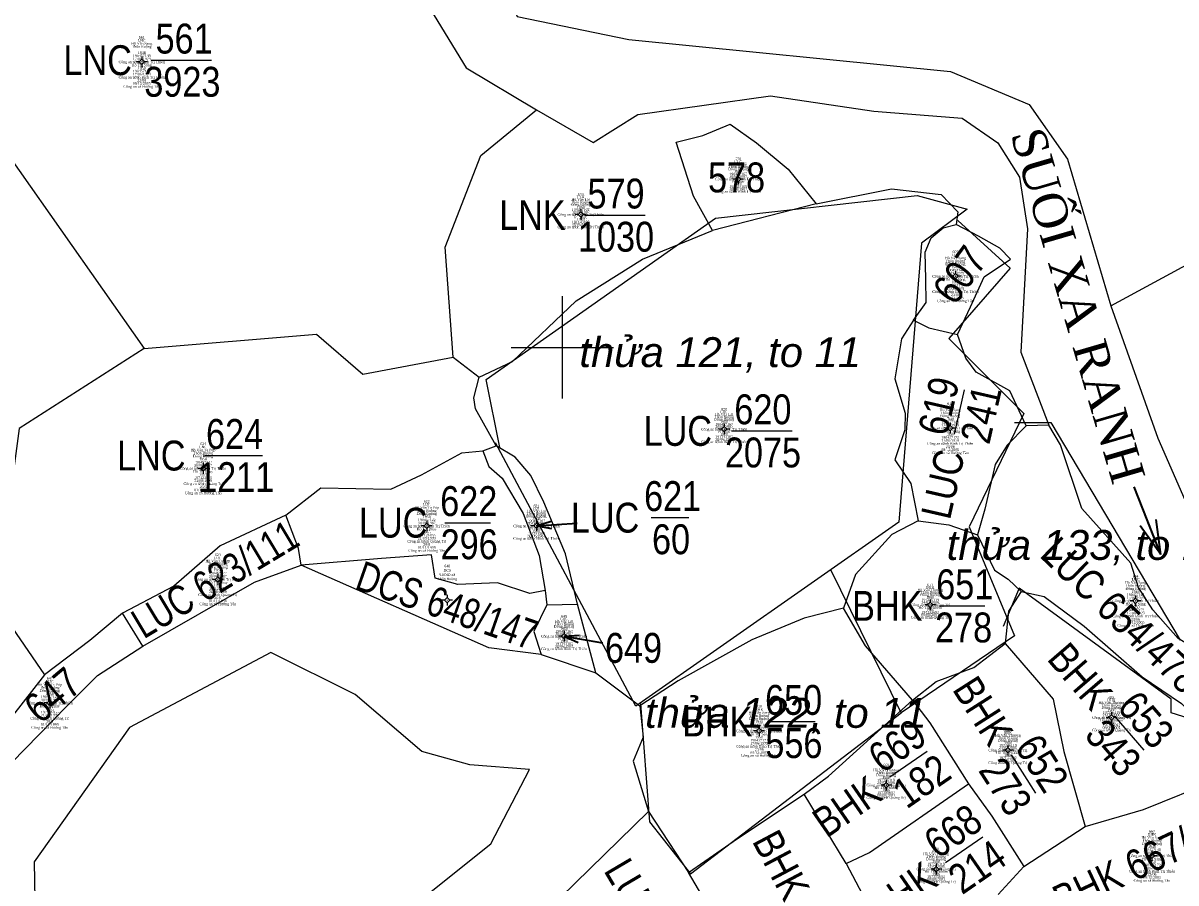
# Model space of a CAD drawing. Header units: metres. Extents: x 545779 to 547235, y 1841259 to 1843294.
# Drawn here: x 546536.8 to 546671.9, y 1842337.2 to 1842438 of the extents above; entities that cross this region are included whole.
import ezdxf
from ezdxf.enums import TextEntityAlignment as Align

# ---------------------------------------------------------------- set-up
doc = ezdxf.new("R2010")
doc.units = ezdxf.units.M
doc.header["$MEASUREMENT"] = 0
for name, color, linetype, lineweight in [('Level 1', 7, 'Continuous', 0), ('Level 10', 7, 'Continuous', 0), ('Level 11', 7, 'Continuous', 0), ('Level 13', 7, 'Continuous', 0), ('Level 15', 7, 'Continuous', 0), ('Level 31', 7, 'Continuous', 0), ('Level 35', 7, 'Continuous', 0), ('Level 39', 7, 'Continuous', 0), ('Level 60', 7, 'Continuous', 0)]:
    doc.layers.add(name, color=color, linetype=linetype, lineweight=lineweight)
doc.styles.add('Style-VHtimei', font='VHtimei.shx')
doc.styles.add('Style-Vnariali', font='Vnariali.shx')
doc.styles.add('Style-vnarialNarrowI', font='vnarialNarrowI.shx')
doc.styles.add('Style-Vntimei', font='Vntimei.shx')
doc.dimstyles.get("Standard").update_dxf_attribs({"dimtxt": 0.18, "dimasz": 0.18, "dimexe": 0.18, "dimexo": 0.0625, "dimgap": 0.09, "dimtad": 0, "dimtih": 1, "dimtoh": 1, "dimdec": 4, "dimzin": 0, "dimdsep": 46, "dimtxsty": 'Standard', "dimcen": 0.09, "dimadec": 0, "dimazin": 0, "dimtfac": 1, "dimtdec": 4, "dimtofl": 0, "dimtmove": 0, "dimatfit": 3, "dimfxl": 1, "dimtolj": 1, "dimtzin": 0, "dimarcsym": 0})

# ---------------------------------------------------------------- blocks, each defined once
blk = doc.blocks.new('TerminatorOpen_0.5')
at = {"color": 0, "linetype": 'ByBlock', "lineweight": -2}
for q in [(-1, 0.25), (-1, 0), (-1, -0.25)]:
    blk.add_line((0, 0), q, dxfattribs=at)
blk = doc.blocks.new('N_THUA_779')
at = {"layer": 'Level 13', "color": 230, "linetype": 'Continuous', "lineweight": 13, "flags": 128}
blk.add_lwpolyline([(-2.62, 0), (4.46, 0)], dxfattribs=at)
at = {"layer": 'Level 13', "color": 230, "linetype": 'Continuous', "lineweight": 0, "style": 'Style-vnarialNarrowI'}
blk.add_text('561', height=3.49998, dxfattribs=at).set_placement((1.234692, 0.78), align=Align.CENTER)
blk.add_text('LNC ', height=3.49998, dxfattribs=at).set_placement((-3.771418, -0.00001), align=Align.MIDDLE_RIGHT)
blk.add_text('3923', height=3.49998, dxfattribs=at).set_placement((1.034337, -0.78002), align=Align.TOP_CENTER)
blk = doc.blocks.new('N_THUA_799')
at = {"layer": 'Level 13', "color": 230, "linetype": 'Continuous', "lineweight": 0, "style": 'Style-vnarialNarrowI'}
blk.add_text('578', height=3.49998, dxfattribs=at).set_placement((0.168231, -0.00001), align=Align.MIDDLE_CENTER)
blk = doc.blocks.new('N_THUA_800')
at = {"layer": 'Level 13', "color": 230, "linetype": 'Continuous', "lineweight": 13, "flags": 128}
blk.add_lwpolyline([(-2.62, 0), (4.46, 0)], dxfattribs=at)
at = {"layer": 'Level 13', "color": 230, "linetype": 'Continuous', "lineweight": 0, "style": 'Style-vnarialNarrowI'}
blk.add_text('579', height=3.49998, dxfattribs=at).set_placement((1.06329, 0.78), align=Align.CENTER)
blk.add_text('LNK ', height=3.49998, dxfattribs=at).set_placement((-3.719752, -0.00001), align=Align.MIDDLE_RIGHT)
blk.add_text('1030', height=3.49998, dxfattribs=at).set_placement((1.059544, -0.78002), align=Align.TOP_CENTER)
blk = doc.blocks.new('N_THUA_841')
at = {"layer": 'Level 13', "color": 230, "linetype": 'Continuous', "lineweight": 0, "style": 'Style-vnarialNarrowI'}
blk.add_text('607', height=3.49998, rotation=53.683528, dxfattribs=at).set_placement((0.14566, 0.188509), align=Align.MIDDLE_CENTER)
blk = doc.blocks.new('N_THUA_855')
at = {"layer": 'Level 13', "color": 230, "linetype": 'Continuous', "lineweight": 13, "flags": 128}
blk.add_lwpolyline([(-2.872211, 0.000003), (2.440488, 0.003897)], dxfattribs=at)
at = {"layer": 'Level 13', "color": 230, "linetype": 'Continuous', "lineweight": 0, "style": 'Style-vnarialNarrowI'}
blk.add_text('619', height=3.499979, rotation=359.999947, dxfattribs=at).set_placement((-0.068653, 0.781558), align=Align.CENTER)
blk.add_text('LUC ', height=3.499979, rotation=359.999947, dxfattribs=at).set_placement((-3.768235, 0.002768), align=Align.MIDDLE_RIGHT)
blk.add_text('241', height=3.499979, rotation=359.999947, dxfattribs=at).set_placement((0.083352, -0.778813), align=Align.TOP_CENTER)
blk = doc.blocks.new('N_THUA_856')
at = {"layer": 'Level 13', "color": 230, "linetype": 'Continuous', "lineweight": 13, "flags": 128}
blk.add_lwpolyline([(-2.61, 0), (4.49, 0)], dxfattribs=at)
at = {"layer": 'Level 13', "color": 230, "linetype": 'Continuous', "lineweight": 0, "style": 'Style-vnarialNarrowI'}
blk.add_text('620', height=3.49998, dxfattribs=at).set_placement((1.074692, 0.78), align=Align.CENTER)
blk.add_text('LUC ', height=3.49998, dxfattribs=at).set_placement((-3.771418, -0.00001), align=Align.MIDDLE_RIGHT)
blk.add_text('2075', height=3.49998, dxfattribs=at).set_placement((1.083684, -0.78002), align=Align.TOP_CENTER)
blk = doc.blocks.new('N_THUA_857')
at = {"layer": 'Level 13', "color": 230, "linetype": 'Continuous', "lineweight": 13, "flags": 128}
blk.add_lwpolyline([(0, 0), (4.43, 0)], dxfattribs=at)
at = {"layer": 'Level 13', "color": 230, "linetype": 'Continuous', "lineweight": 0, "style": 'Style-vnarialNarrowI'}
blk.add_text('621', height=3.49998, dxfattribs=at).set_placement((2.524692, 0.78), align=Align.CENTER)
blk.add_text('621', height=3.49998, dxfattribs=at).set_placement((2.524692, 0.78), align=Align.CENTER)
blk.add_text('LUC ', height=3.49998, dxfattribs=at).set_placement((-0.271418, -0.00001), align=Align.MIDDLE_RIGHT)
blk.add_text('60', height=3.49998, dxfattribs=at).set_placement((2.33984, -0.78002), align=Align.TOP_CENTER)
blk = doc.blocks.new('N_THUA_858')
at = {"layer": 'Level 13', "color": 230, "linetype": 'Continuous', "lineweight": 13, "flags": 128}
blk.add_lwpolyline([(-2.83, 0), (2.53, 0)], dxfattribs=at)
at = {"layer": 'Level 13', "color": 230, "linetype": 'Continuous', "lineweight": 0, "style": 'Style-vnarialNarrowI'}
blk.add_text('622', height=3.49998, dxfattribs=at).set_placement((-0.032184, 0.78), align=Align.CENTER)
blk.add_text('LUC ', height=3.49998, dxfattribs=at).set_placement((-3.771418, -0.00001), align=Align.MIDDLE_RIGHT)
blk.add_text('296', height=3.49998, dxfattribs=at).set_placement((0.018779, -0.78002), align=Align.TOP_CENTER)
blk = doc.blocks.new('N_THUA_859')
at = {"layer": 'Level 13', "color": 230, "linetype": 'Continuous', "lineweight": 0, "style": 'Style-vnarialNarrowI', "width": 0.914285}
blk.add_text('LUC 623/111', height=3.499975, rotation=0.000085, dxfattribs=at).set_placement((0.274885, 0.014477), align=Align.MIDDLE_CENTER)
blk = doc.blocks.new('N_THUA_860')
at = {"layer": 'Level 13', "color": 230, "linetype": 'Continuous', "lineweight": 13, "flags": 128}
blk.add_lwpolyline([(-2.65, 0), (4.16, 0)], dxfattribs=at)
at = {"layer": 'Level 13', "color": 230, "linetype": 'Continuous', "lineweight": 0, "style": 'Style-vnarialNarrowI'}
blk.add_text('624', height=3.49998, dxfattribs=at).set_placement((0.867401, 0.78), align=Align.CENTER)
blk.add_text('LNC ', height=3.49998, dxfattribs=at).set_placement((-3.771418, -0.00001), align=Align.MIDDLE_RIGHT)
blk.add_text('1211', height=3.49998, dxfattribs=at).set_placement((1.059544, -0.78002), align=Align.TOP_CENTER)
blk = doc.blocks.new('N_THUA_886')
at = {"layer": 'Level 13', "color": 230, "linetype": 'Continuous', "lineweight": 0, "style": 'Style-vnarialNarrowI'}
blk.add_text('647', height=3.49998, rotation=40.030258, dxfattribs=at).set_placement((0.182745, 0.158568), align=Align.MIDDLE_CENTER)
blk = doc.blocks.new('N_THUA_887')
at = {"layer": 'Level 13', "color": 230, "linetype": 'Continuous', "lineweight": 0, "style": 'Style-vnarialNarrowI', "width": 0.914285}
blk.add_text('DCS 648/147', height=3.499974, rotation=359.999969, dxfattribs=at).set_placement((0.218769, -0.021692), align=Align.MIDDLE_CENTER)
blk = doc.blocks.new('N_THUA_889')
at = {"layer": 'Level 13', "color": 230, "linetype": 'Continuous', "lineweight": 0, "style": 'Style-vnarialNarrowI'}
blk.add_text('649', height=3.49998, dxfattribs=at).set_placement((0.14329, -0.00001), align=Align.MIDDLE_CENTER)
blk = doc.blocks.new('N_THUA_890')
at = {"layer": 'Level 13', "color": 230, "linetype": 'Continuous', "lineweight": 13, "flags": 128}
blk.add_lwpolyline([(-2.83, 0), (2.53, 0)], dxfattribs=at)
at = {"layer": 'Level 13', "color": 230, "linetype": 'Continuous', "lineweight": 0, "style": 'Style-vnarialNarrowI'}
blk.add_text('650', height=3.49998, dxfattribs=at).set_placement((-0.015308, 0.78), align=Align.CENTER)
blk.add_text('BHK ', height=3.49998, dxfattribs=at).set_placement((-3.719263, -0.00001), align=Align.MIDDLE_RIGHT)
blk.add_text('556', height=3.49998, dxfattribs=at).set_placement((0.018779, -0.78002), align=Align.TOP_CENTER)
blk = doc.blocks.new('N_THUA_891')
at = {"layer": 'Level 13', "color": 230, "linetype": 'Continuous', "lineweight": 13, "flags": 128}
blk.add_lwpolyline([(-2.84, 0), (2.48, 0)], dxfattribs=at)
at = {"layer": 'Level 13', "color": 230, "linetype": 'Continuous', "lineweight": 0, "style": 'Style-vnarialNarrowI'}
blk.add_text('651', height=3.49998, dxfattribs=at).set_placement((0.124692, 0.78), align=Align.CENTER)
blk.add_text('BHK ', height=3.49998, dxfattribs=at).set_placement((-3.719263, -0.00001), align=Align.MIDDLE_RIGHT)
blk.add_text('278', height=3.49998, dxfattribs=at).set_placement((-0.011769, -0.78002), align=Align.TOP_CENTER)
blk = doc.blocks.new('N_THUA_892')
at = {"layer": 'Level 13', "color": 230, "linetype": 'Continuous', "lineweight": 13, "flags": 128}
blk.add_lwpolyline([(-2.837776, -0.004849), (2.482672, 0.005969)], dxfattribs=at)
at = {"layer": 'Level 13', "color": 230, "linetype": 'Continuous', "lineweight": 0, "style": 'Style-vnarialNarrowI'}
blk.add_text('652', height=3.499979, rotation=0.000051, dxfattribs=at).set_placement((-0.059534, 0.783483), align=Align.CENTER)
blk.add_text('BHK ', height=3.499979, rotation=0.000051, dxfattribs=at).set_placement((-3.714396, 0.000598), align=Align.MIDDLE_RIGHT)
blk.add_text('273', height=3.499979, rotation=0.000051, dxfattribs=at).set_placement((-0.0706, -0.779272), align=Align.TOP_CENTER)
blk = doc.blocks.new('N_THUA_893')
at = {"layer": 'Level 13', "color": 230, "linetype": 'Continuous', "lineweight": 13, "flags": 128}
blk.add_lwpolyline([(-2.836373, 0.000287), (2.481695, 0.001512)], dxfattribs=at)
at = {"layer": 'Level 13', "color": 230, "linetype": 'Continuous', "lineweight": 0, "style": 'Style-vnarialNarrowI'}
blk.add_text('653', height=3.499983, rotation=0.000063, dxfattribs=at).set_placement((-0.068039, 0.780404), align=Align.CENTER)
blk.add_text('BHK ', height=3.499983, rotation=0.000063, dxfattribs=at).set_placement((-3.710632, -0.000633), align=Align.MIDDLE_RIGHT)
blk.add_text('343', height=3.499983, rotation=0.000063, dxfattribs=at).set_placement((-0.065206, -0.775197), align=Align.TOP_CENTER)
blk = doc.blocks.new('N_THUA_894')
at = {"layer": 'Level 13', "color": 230, "linetype": 'Continuous', "lineweight": 0, "style": 'Style-vnarialNarrowI'}
blk.add_text('LUC 654/478', height=3.499975, rotation=0.000056, dxfattribs=at).set_placement((0.170084, 0.001721), align=Align.MIDDLE_CENTER)
blk = doc.blocks.new('N_THUA_910')
at = {"layer": 'Level 13', "color": 230, "linetype": 'Continuous', "lineweight": 0, "style": 'Style-vnarialNarrowI'}
blk.add_text('BHK 667/402', height=3.499981, rotation=359.999851, dxfattribs=at).set_placement((0.126361, 0.007441), align=Align.MIDDLE_CENTER)
blk = doc.blocks.new('N_THUA_911')
at = {"layer": 'Level 13', "color": 230, "linetype": 'Continuous', "lineweight": 13, "flags": 128}
blk.add_lwpolyline([(-2.840359, 0.007969), (2.479858, -0.001677)], dxfattribs=at)
at = {"layer": 'Level 13', "color": 230, "linetype": 'Continuous', "lineweight": 0, "style": 'Style-vnarialNarrowI'}
blk.add_text('668', height=3.49998, rotation=359.999973, dxfattribs=at).set_placement((-0.00995, 0.779505), align=Align.CENTER)
blk.add_text('BHK ', height=3.49998, rotation=359.999973, dxfattribs=at).set_placement((-3.715868, 0.005203), align=Align.MIDDLE_RIGHT)
blk.add_text('214', height=3.49998, rotation=359.999973, dxfattribs=at).set_placement((-0.074278, -0.780789), align=Align.TOP_CENTER)
blk = doc.blocks.new('N_THUA_912')
at = {"layer": 'Level 13', "color": 230, "linetype": 'Continuous', "lineweight": 13, "flags": 128}
blk.add_lwpolyline([(-2.840359, 0.007969), (2.479858, -0.001677)], dxfattribs=at)
at = {"layer": 'Level 13', "color": 230, "linetype": 'Continuous', "lineweight": 0, "style": 'Style-vnarialNarrowI'}
blk.add_text('669', height=3.49998, rotation=359.999973, dxfattribs=at).set_placement((-0.038841, 0.778876), align=Align.CENTER)
blk.add_text('BHK ', height=3.49998, rotation=359.999973, dxfattribs=at).set_placement((-3.715868, 0.005203), align=Align.MIDDLE_RIGHT)
blk.add_text('182', height=3.49998, rotation=359.999973, dxfattribs=at).set_placement((-0.059913, -0.780159), align=Align.TOP_CENTER)
blk = doc.blocks.new('N_THUA_913')
at = {"layer": 'Level 13', "color": 230, "linetype": 'Continuous', "lineweight": 13, "flags": 128}
blk.add_lwpolyline([(-2.840595, -0.00158), (2.487081, -0.003686)], dxfattribs=at)
at = {"layer": 'Level 13', "color": 230, "linetype": 'Continuous', "lineweight": 0, "style": 'Style-vnarialNarrowI'}
blk.add_text('670', height=3.499976, rotation=359.999917, dxfattribs=at).set_placement((-0.039017, 0.773944), align=Align.CENTER)
blk.add_text('BHK ', height=3.499976, rotation=359.999917, dxfattribs=at).set_placement((-3.719508, -0.003839), align=Align.MIDDLE_RIGHT)
blk.add_text('323', height=3.499976, rotation=359.999917, dxfattribs=at).set_placement((-0.068977, -0.780822), align=Align.TOP_CENTER)
blk = doc.blocks.new('N_THUA_914')
at = {"layer": 'Level 13', "color": 230, "linetype": 'Continuous', "lineweight": 13, "flags": 128}
blk.add_lwpolyline([(-2.82462, -0.004265), (2.53308, 0.002231)], dxfattribs=at)
at = {"layer": 'Level 13', "color": 230, "linetype": 'Continuous', "lineweight": 0, "style": 'Style-vnarialNarrowI'}
blk.add_text('671', height=3.499979, rotation=359.999864, dxfattribs=at).set_placement((0.15988, 0.772785), align=Align.CENTER)
blk.add_text('LUC ', height=3.499979, rotation=359.999864, dxfattribs=at).set_placement((-3.764453, -0.003651), align=Align.MIDDLE_RIGHT)
blk.add_text('327', height=3.499979, rotation=359.999864, dxfattribs=at).set_placement((0.093091, -0.787971), align=Align.TOP_CENTER)
blk = doc.blocks.new('CENTRD')
at = {"layer": 'Level 11', "linetype": 'Continuous', "lineweight": 0}
h = blk.add_hatch(color=3, dxfattribs=at)
edge = h.paths.add_edge_path()
edge.add_arc((-0.0025, 0), 1.500056, 0, 360)
at = {"layer": 'Level 11', "color": 3, "linetype": 'Continuous', "lineweight": 0}
for p, q in [((-6.200231, 0), (-12.600469, 0)), ((0, 6.200231), (-6.200231, 0)), ((-6.200231, 0), (0, -6.200231)), ((0, 12.600469), (0, 6.200231)), ((6.200231, 0), (0, 6.200231)), ((0, -6.200231), (6.200231, 0)), ((12.400462, 0), (6.200231, 0)), ((0, -6.200231), (0, -12.600469))]:
    blk.add_line(p, q, dxfattribs=at)

msp = doc.modelspace()

# ---------------------------------------------------------------- linework, layer by layer
at = {"layer": 'Level 1', "color": 1, "linetype": 'Continuous', "lineweight": 0}
for p, q in [((546617.92, 1842415.15), (546641.57, 1842417.8)), ((546641.57, 1842417.8), (546647.42, 1842416.21)), ((546591.07, 1842396.26), (546617.92, 1842415.15)), ((546647.42, 1842416.21), (546642.1, 1842412.22)), ((546646.35, 1842414.88), (546652.47, 1842409.29)), ((546642.1, 1842412.22), (546639.44, 1842379.51)), ((546652.47, 1842409.29), (546645.29, 1842401.05)), ((546645.29, 1842401.05), (546654.06, 1842392.27)), ((546592.67, 1842388.29), (546591.07, 1842396.26)), ((546654.06, 1842392.27), (546647.68, 1842378.98)), ((546653, 1842391.21), (546657.25, 1842391.21)), ((546657.25, 1842391.21), (546672.4, 1842365.68)), ((546608.61, 1842357.97), (546592.14, 1842388.82)), ((546639.44, 1842379.51), (546608.61, 1842357.97)), ((546647.68, 1842378.98), (546653, 1842366.21)), ((546639.71, 1842357.17), (546631.47, 1842373.92)), ((546653.53, 1842371.8), (546651.67, 1842367.28)), ((546671.33, 1842358.77), (546653.53, 1842371.8)), ((546653, 1842366.21), (546639.71, 1842357.17)), ((546671.33, 1842357.17), (546671.33, 1842358.77)), ((546609.15, 1842358.23), (546610.21, 1842344.41)), ((546614.99, 1842338.29), (546639.71, 1842357.17)), ((546682.23, 1842353.71), (546671.33, 1842357.17)), ((546610.21, 1842344.41), (546614.99, 1842338.29))]:
    msp.add_line(p, q, dxfattribs=at)
at = {"layer": 'Level 10', "color": 7, "linetype": 'Continuous', "lineweight": 0, "flags": 128}
for points in [[(546492.63, 1842432.54), (546517.07, 1842424.09), (546531.39, 1842427.71), (546550.99, 1842399.88)], [(546587.18, 1842398.86), (546586.27, 1842411.75), (546590.44, 1842422.51), (546596.97, 1842427.87)], [(546617.57, 1842413.71), (546615.36, 1842417.75), (546613.32, 1842424.07), (546616.45, 1842424.83), (546619.64, 1842426.18), (546622.74, 1842423.98), (546626.47, 1842420.91), (546629.75, 1842416.82)], [(546629.75, 1842416.82), (546638.58, 1842418.58), (546644.4, 1842417.94), (546646.33, 1842415.89), (546646.13, 1842414.42)], [(546629.75, 1842416.82), (546617.57, 1842413.71)], [(546641.16, 1842403.21), (546642.63, 1842405.27), (546642.58, 1842408.02), (546642.53, 1842411.17), (546643.23, 1842412.86), (546644.62, 1842414.01), (546646.13, 1842414.42)], [(546646.31, 1842401.53), (546647.84, 1842404.78), (546649.42, 1842408.28), (546652.5, 1842410.36), (546651.26, 1842411.65), (546648.75, 1842413.04), (546646.13, 1842414.42)], [(546590.24, 1842396.51), (546594.15, 1842398.37), (546601.59, 1842405.48), (546609.4, 1842410.35), (546617.57, 1842413.71)], [(546664.28, 1842404.87), (546674.52, 1842410.41)], [(546641.16, 1842403.21), (546639.76, 1842401), (546638.94, 1842396.33), (546640.17, 1842392.29), (546640.15, 1842390.34), (546638.94, 1842386.83), (546640.85, 1842384.05), (546641.7, 1842379.69)], [(546641.16, 1842403.21), (546642.94, 1842402.28), (546646.31, 1842401.53)], [(546550.99, 1842399.88), (546571.17, 1842401.54), (546576.59, 1842396.88), (546587.18, 1842398.86)], [(546654.34, 1842390.83), (546652.44, 1842394.91), (546648.5, 1842397.1), (546647.29, 1842398.74), (546646.31, 1842401.53)], [(546550.99, 1842399.88), (546536.33, 1842390.5), (546533.54, 1842369.97), (546539.28, 1842361.61)], [(546587.18, 1842398.86), (546590.24, 1842396.51)], [(546592.25, 1842388.45), (546589.8, 1842392.79), (546589.61, 1842394.09), (546590.24, 1842396.51)], [(546654.34, 1842390.83), (546652.14, 1842388.54), (546650.71, 1842386.3), (546649.51, 1842381.05), (546648.66, 1842378.05)], [(546657.02, 1842390.88), (546654.34, 1842390.83)], [(546590.68, 1842387.9), (546592.25, 1842388.45)], [(546601.77, 1842369.93), (546600.36, 1842375.82), (546597.8, 1842381.87), (546596.31, 1842384.99), (546594.46, 1842387.16), (546592.25, 1842388.45)], [(546567.56, 1842380.33), (546571.67, 1842383.55), (546579.87, 1842383.4), (546583.47, 1842385.08), (546588.21, 1842387.64), (546590.68, 1842387.9)], [(546590.68, 1842387.9), (546591.38, 1842386.06), (546592.92, 1842384.66), (546595.38, 1842380.52), (546597.27, 1842375.63), (546597.99, 1842371.53)], [(546567.56, 1842380.33), (546559.9, 1842376.74), (546554.46, 1842372.03), (546548.45, 1842368.87)], [(546569.39, 1842374.5), (546569.07, 1842376.45), (546567.56, 1842380.33)], [(546641.7, 1842379.69), (546638.61, 1842378.07), (546634.35, 1842373.38), (546632.95, 1842369.44)], [(546641.7, 1842379.69), (546645.27, 1842379.2), (546648.66, 1842378.05)], [(546648.66, 1842378.05), (546650.63, 1842373.89), (546652.25, 1842372.86), (546653.77, 1842371.39)], [(546597.99, 1842371.53), (546596.16, 1842371.17), (546592.38, 1842372.42), (546587.73, 1842372.21), (546585.08, 1842372.95), (546584.66, 1842375.71), (546578.81, 1842375.25), (546569.39, 1842374.5)], [(546597.99, 1842371.53), (546598.16, 1842369.84)], [(546653.77, 1842371.39), (546652.3, 1842369.11), (546651.88, 1842365.32)], [(546653.77, 1842371.39), (546656.45, 1842370.81), (546661.17, 1842367.33), (546667.94, 1842361.4), (546672.57, 1842358.27), (546676.39, 1842354.28), (546679.38, 1842352.2)], [(546598.16, 1842369.84), (546596.63, 1842366.69), (546597.49, 1842364.03)], [(546598.16, 1842369.84), (546601.77, 1842369.93)], [(546603.92, 1842361.86), (546601.77, 1842369.93)], [(546632.95, 1842369.44), (546628.35, 1842368.28), (546622.18, 1842365.74), (546613.55, 1842360.92), (546609.06, 1842358.01)], [(546641.03, 1842358.66), (546635.51, 1842365.01), (546632.95, 1842369.44)], [(546548.45, 1842368.87), (546544.59, 1842365.67), (546539.28, 1842361.61)], [(546550.81, 1842364.98), (546548.45, 1842368.87)], [(546641.03, 1842358.66), (546643.82, 1842360.84), (546648.2, 1842362.49), (546651.88, 1842365.32)], [(546651.88, 1842365.32), (546657.5, 1842358.79), (546658.78, 1842352.63), (546661.25, 1842343.87)], [(546539.28, 1842361.61), (546530.79, 1842350.76)], [(546628.32, 1842347.63), (546631.19, 1842349.75), (546641.03, 1842358.66)], [(546641.03, 1842358.66), (546643.05, 1842356.01), (546647.61, 1842348.86)], [(546661.25, 1842343.87), (546668.11, 1842345.86), (546676.83, 1842349.37), (546679.38, 1842352.2)], [(546614.76, 1842338.45), (546620.51, 1842342.44), (546628.32, 1842347.63)], [(546633.25, 1842339.51), (546628.32, 1842347.63)], [(546633.25, 1842339.51), (546635.98, 1842340.81), (546647.61, 1842348.86)], [(546647.61, 1842348.86), (546650.33, 1842345.06), (546654.08, 1842339.17)], [(546610.08, 1842345.6), (546614.76, 1842338.45)], [(546654.08, 1842339.17), (546661.25, 1842343.87)], [(546633.25, 1842339.51), (546637.06, 1842332.31), (546639.18, 1842329.4)], [(546624.21, 1842325.3), (546620.01, 1842329.56), (546614.76, 1842338.45)], [(546654.08, 1842339.17), (546651.09, 1842335.89)]]:
    msp.add_lwpolyline(points, dxfattribs=at)
at = {"layer": 'Level 31', "color": 4, "linetype": 'Continuous', "lineweight": 0, "flags": 128}
for points in [[(546615.26, 1842453.73), (546603.7, 1842452.02), (546597.21, 1842450.59), (546592.64, 1842443.97), (546594.68, 1842438.78), (546607.77, 1842436.1), (546645.47, 1842432.35), (546654.71, 1842428.49), (546659.19, 1842422.07), (546664.28, 1842404.87)], [(546584.6, 1842446.44), (546582.82, 1842442.47), (546588.7, 1842432.78), (546596.97, 1842427.87)], [(546596.97, 1842427.87), (546603.62, 1842424.01), (546608.84, 1842427.29), (546624.39, 1842429.49), (546636.51, 1842427.71), (546646.86, 1842426.86), (546651.03, 1842423.98), (546653.56, 1842419.95), (546654.51, 1842413.9), (546653.72, 1842399.44), (546657.02, 1842390.88)], [(546664.28, 1842404.87), (546669.77, 1842389.35), (546675.67, 1842375.9), (546678.86, 1842373.43), (546689.71, 1842378.47), (546693.57, 1842384), (546693.79, 1842394.3)], [(546695.22, 1842368.39), (546691.53, 1842365.25), (546683.25, 1842361.96), (546675.99, 1842363.59), (546672.17, 1842365.88), (546669.2, 1842369.25), (546667.53, 1842371.87), (546666.62, 1842374.71), (546660.89, 1842381.14), (546658.37, 1842388.59), (546657.02, 1842390.88)], [(546550.81, 1842364.98), (546563.92, 1842372.49), (546569.39, 1842374.5)], [(546597.49, 1842364.03), (546591.36, 1842364.8), (546569.39, 1842374.5)], [(546691.68, 1842315.6), (546685.23, 1842311.05), (546680.96, 1842308.59), (546662.39, 1842294.64), (546639.58, 1842286.64), (546607.83, 1842283.5), (546583.46, 1842296.37), (546578.58, 1842305.01), (546579.09, 1842320.64), (546583.86, 1842329.4), (546583.63, 1842335.45), (546591.59, 1842341.84), (546596.15, 1842350.52), (546589.15, 1842351.07), (546583.53, 1842352.66), (546575.7, 1842359.31), (546565.82, 1842364.23), (546549.27, 1842355.46), (546538.09, 1842339.7), (546538.24, 1842330.75), (546534.8, 1842325.53), (546527.64, 1842319.37)], [(546530.93, 1842346.53), (546535.42, 1842351.32), (546541.9, 1842357.94), (546545.52, 1842361.56), (546550.81, 1842364.98)], [(546597.49, 1842364.03), (546603.92, 1842361.86)], [(546603.92, 1842361.86), (546609.06, 1842358.01)], [(546609.06, 1842358.01), (546609.47, 1842354.31), (546608.27, 1842351.51), (546610.08, 1842345.6)], [(546595.26, 1842331.13), (546598.07, 1842333.85), (546610.08, 1842345.6)]]:
    msp.add_lwpolyline(points, dxfattribs=at)
at = {"layer": 'Level 60', "color": 7, "linetype": 'Continuous', "lineweight": 0, "flags": 128}
for points in [[(546600, 1842394), (546600, 1842406)], [(546594, 1842400), (546606, 1842400)]]:
    msp.add_lwpolyline(points, dxfattribs=at)

# ---------------------------------------------------------------- block references
at = {"layer": 'Level 11', "color": 3, "linetype": 'Continuous', "lineweight": 0, "xscale": 0.049998, "yscale": 0.049998, "zscale": 0.049998}
for p in [(546550.69, 1842433.47), (546620.6, 1842419.74), (546602.14, 1842415.58), (546646.06, 1842408.34), (546618.95, 1842390.41), (546645.45, 1842390.54), (546557.88, 1842385.83), (546584.09, 1842379.08), (546596.95, 1842379.08), (546559.6, 1842372.82), (546586.5, 1842370.38), (546667.18, 1842370.3), (546643.11, 1842369.84), (546600.19, 1842366.15), (546539.9, 1842358.34), (546664.35, 1842356.62), (546623.06, 1842355.05), (546652.21, 1842352.79), (546637.93, 1842348.71), (546669.1, 1842340.41), (546643.79, 1842338.87)]:
    msp.add_blockref('CENTRD', p, dxfattribs=at)
at = {"layer": 'Level 13', "color": 230, "linetype": 'Continuous', "lineweight": 0}
for name, p in [('N_THUA_779', (546554.42, 1842433.67)), ('N_THUA_799', (546620.24, 1842419.93)), ('N_THUA_800', (546605.22, 1842415.51)), ('N_THUA_841', (546646.42, 1842408.34)), ('N_THUA_856', (546622.42, 1842390.22)), ('N_THUA_860', (546560.7, 1842387.33)), ('N_THUA_857', (546610.39, 1842380.05)), ('N_THUA_858', (546589.05, 1842379.46)), ('N_THUA_891', (546647.03, 1842369.71)), ('N_THUA_889', (546608.19, 1842364.79)), ('N_THUA_886', (546540.06, 1842359.11)), ('N_THUA_890', (546627.11, 1842356.16))]:
    msp.add_blockref(name, p, dxfattribs=at)
for name, p, rotation in [('N_THUA_855', (546646.58, 1842392.65), 77.12505), ('N_THUA_892', (546654.12, 1842349.85), 302.528141), ('N_THUA_912', (546640.71, 1842351.29), 34.690058), ('N_THUA_911', (546647.22, 1842341.25), 34.690058), ('N_THUA_910', (546668.52, 1842340.02), 25.273674), ('N_THUA_914', (546612.83, 1842328.48), 300.564161)]:
    msp.add_blockref(name, p, dxfattribs=dict(at, rotation=rotation))
for name, p, xscale, yscale, zscale, rotation in [('N_THUA_859', (546559.05, 1842372.68), 1.000001, 1.000001, 1.000001, 31.038431), ('N_THUA_894', (546665.4, 1842368.74), 1.000002, 1.000002, 1.000002, 316.100328), ('N_THUA_887', (546586.29, 1842369.86), 1.000002, 1.000002, 1.000002, 340.766539), ('N_THUA_893', (546666.53, 1842354.68), 0.999999, 0.999999, 0.999999, 310.716646), ('N_THUA_913', (546629.84, 1842331.41), 1.000001, 1.000001, 1.000001, 297.886383)]:
    msp.add_blockref(name, p, dxfattribs=dict(at, xscale=xscale, yscale=yscale, zscale=zscale, rotation=rotation))

# ---------------------------------------------------------------- texts
at = {"layer": 'Level 1', "color": 1, "linetype": 'Continuous', "lineweight": 0, "style": 'Style-Vnariali'}
for s, p in [('thöa 121, to 11', (546618.49, 1842399.45)), ('thöa 133, to 11', (546661.54, 1842376.85)), ('thöa 122, to 11', (546626.19, 1842357.17))]:
    msp.add_text(s, height=3.5, dxfattribs=at).set_placement(p, align=Align.MIDDLE_CENTER)
at = {"layer": 'Level 15', "color": 3, "linetype": 'Continuous', "lineweight": 0, "char_height": 0.3, "attachment_point": 5, "style": 'Style-Vntimei'}
for s, insert, line_spacing_factor in [('561\\PLNC\\PHå V¨n Sang\\PTh«n Ruéng\\P \\P1948\\P190457148\\P17/06/1979\\PC«ng an t∅nh B×nh TrÞ Thiªn\\PHå ThÞ S¸ng\\P1950\\P190457172\\P17/06/1979\\PC«ng an t∅nh B×nh TrÞ Thiªn\\P23/06\\P09/12/2005\\PC«ng an x· H\xadíng T©n\\P', (546550.69, 1842433.42), 0.72), ('578\\PLUC\\PHå V¨n Lµi\\PTh«n Ruéng\\P§ång Ruéng\\P1960\\P190457167\\P30/06/1987\\PC«ng an t∅nh B×nh TrÞ Thiªn\\PPÝ Nhøc\\P1970\\P191143105\\P30/06/1987\\PC«ng an t∅nh B×nh TrÞ Thiªn\\P \\P \\P \\P', (546620.6, 1842419.69), 0.585), ('579\\PLNK\\PHå V¨n Lµi\\PTh«n Ruéng\\P§ång Ruéng\\P1960\\P190457167\\P30/06/1987\\PC«ng an t∅nh B×nh TrÞ Thiªn\\PPÝ Nhøc\\P1970\\P191143105\\P30/06/1987\\PC«ng an t∅nh B×nh TrÞ Thiªn\\P \\P \\P \\P', (546602.14, 1842415.53), 0.585), ('607\\PLUC\\PHå V¨n Sang\\PTh«n Ruéng\\P§ång Ruéng\\P1948\\P190457148\\P17/06/1979\\PC«ng an t∅nh B×nh TrÞ Thiªn\\PHå ThÞ S¸ng\\P1950\\P190457172\\P17/06/1979\\PC«ng an t∅nh B×nh TrÞ Thiªn\\P23/06\\P09/12/2005\\PC«ng an x· H\xadíng T©n\\P', (546646.06, 1842408.29), 0.72), ('619\\PLUC\\PHå V¨n Sang\\PTh«n Ruéng\\P§ång Ruéng\\P1948\\P190457148\\P17/06/1979\\PC«ng an t∅nh B×nh TrÞ Thiªn\\PHå ThÞ S¸ng\\P1950\\P190457172\\P17/06/1979\\PC«ng an t∅nh B×nh TrÞ Thiªn\\P23/06\\P09/12/2005\\PC«ng an x· H\xadíng T©n\\P', (546645.45, 1842390.49), 0.72), ('620\\PLUC\\PHå V¨n Lµi\\PTh«n Ruéng\\P§ång Ruéng\\P1960\\P190457167\\P30/06/1987\\PC«ng an t∅nh B×nh TrÞ Thiªn\\PPÝ Nhøc\\P1970\\P191143105\\P30/06/1987\\PC«ng an t∅nh B×nh TrÞ Thiªn\\P \\P \\P \\P', (546618.95, 1842390.36), 0.585), ('624\\PLNC\\PHå V¨n Ta P\xadp\\PTh«n Ruéng\\P§ång Ruéng\\P1958\\P190457122\\P30/06/1987\\PC«ng an t∅nh B×nh TrÞ Thiªn\\PHå ThÞ Phay\\P1965\\P197121855\\P21/09/1999\\PC«ng an t∅nh Qu¶ng TrÞ\\P26/6\\P01/11/1998\\PC«ng an x· H\xadíng T©n\\P', (546557.88, 1842385.78), 0.72), ('622\\PLUC\\PHå V¨n Ta P\xadp\\PTh«n Ruéng\\P§ång Ruéng\\P1958\\P190457122\\P30/06/1987\\PC«ng an t∅nh B×nh TrÞ Thiªn\\PHå ThÞ Phay\\P1965\\P197121855\\P21/09/1999\\PC«ng an t∅nh Qu¶ng TrÞ\\P26/6\\P01/11/1998\\PC«ng an x· H\xadíng T©n\\P', (546584.09, 1842379.03), 0.72), ('621\\PLUC\\PHå V¨n Lµi\\PTh«n Ruéng\\P§ång Ruéng\\P1960\\P190457167\\P30/06/1987\\PC«ng an t∅nh B×nh TrÞ Thiªn\\PPÝ Nhøc\\P1970\\P191143105\\P30/06/1987\\PC«ng an t∅nh B×nh TrÞ Thiªn\\P \\P \\P \\P', (546596.95, 1842379.03), 0.585), ('623\\PLUC\\PHå V¨n Ta P\xadp\\PTh«n Ruéng\\P§ång Ruéng\\P1958\\P190457122\\P30/06/1987\\PC«ng an t∅nh B×nh TrÞ Thiªn\\PHå ThÞ Phay\\P1965\\P197121855\\P21/09/1999\\PC«ng an t∅nh Qu¶ng TrÞ\\P26/6\\P01/11/1998\\PC«ng an x· H\xadíng T©n\\P', (546559.6, 1842372.77), 0.72), ('654\\PLUC\\PHå V¨n Sang\\PTh«n Ruéng\\P§ång Ruéng\\P1948\\P190457148\\P17/06/1979\\PC«ng an t∅nh B×nh TrÞ Thiªn\\PHå ThÞ S¸ng\\P1950\\P190457172\\P17/06/1979\\PC«ng an t∅nh B×nh TrÞ Thiªn\\P23/06\\P09/12/2005\\PC«ng an x· H\xadíng T©n\\P', (546667.18, 1842370.25), 0.72), ('651\\PBHK\\PHå V¨n Th\xad¬ng\\PTh«n Ruéng\\P§ång Ruéng\\P1980\\P197236119\\P24/02/2006\\PC«ng an t∅nh Qu¶ng TrÞ\\PHå ThÞ Phu«m\\P1986\\P197155692\\P08/08/2001\\PC«ng an t∅nh Qu¶ng TrÞ\\P \\P \\P \\P', (546643.11, 1842369.79), 0.585), ('649\\PLUC\\PHå V¨n Lµi\\PTh«n Ruéng\\P§ång Ruéng\\P1960\\P190457167\\P30/06/1987\\PC«ng an t∅nh B×nh TrÞ Thiªn\\PPÝ Nhøc\\P1970\\P191143105\\P30/06/1987\\PC«ng an t∅nh B×nh TrÞ Thiªn\\P \\P \\P \\P', (546600.19, 1842366.1), 0.585), ('647\\PLUC\\PHå V¨n Ta P\xadp\\PTh«n Ruéng\\P§ång Ruéng\\P1958\\P190457122\\P30/06/1987\\PC«ng an t∅nh B×nh TrÞ Thiªn\\PHå ThÞ Phay\\P1965\\P197121855\\P21/09/1999\\PC«ng an t∅nh Qu¶ng TrÞ\\P26/6\\P01/11/1998\\PC«ng an x· H\xadíng T©n\\P', (546539.9, 1842358.29), 0.72), ('653\\PBHK\\PHå V¨n Th\xad¬ng\\PTh«n Ruéng\\P§ång Ruéng\\P1980\\P197236119\\P24/02/2006\\PC«ng an t∅nh Qu¶ng TrÞ\\PHå ThÞ Phu«m\\P1986\\P197155692\\P08/08/2001\\PC«ng an t∅nh Qu¶ng TrÞ\\P \\P \\P \\P', (546664.35, 1842356.57), 0.585), ('650\\PBHK\\PHå V¨n Sang\\PTh«n Ruéng\\P§ång Ruéng\\P1948\\P190457148\\P17/06/1979\\PC«ng an t∅nh B×nh TrÞ Thiªn\\PHå ThÞ S¸ng\\P1950\\P190457172\\P17/06/1979\\PC«ng an t∅nh B×nh TrÞ Thiªn\\P23/06\\P09/12/2005\\PC«ng an x· H\xadíng T©n\\P', (546623.06, 1842355), 0.72), ('652\\PBHK\\PHå V¨n Th\xad¬ng\\PTh«n Ruéng\\P§ång Ruéng\\P1980\\P197236119\\P24/02/2006\\PC«ng an t∅nh Qu¶ng TrÞ\\PHå ThÞ Phu«m\\P1986\\P197155692\\P08/08/2001\\PC«ng an t∅nh Qu¶ng TrÞ\\P \\P \\P \\P', (546652.21, 1842352.74), 0.585), ('669\\PBHK\\PHå V¨n Th\xad¬ng\\PTh«n Ruéng\\P§ång Ruéng\\P1980\\P197236119\\P24/02/2006\\PC«ng an t∅nh Qu¶ng TrÞ\\PHå ThÞ Phu«m\\P1986\\P197155692\\P08/08/2001\\PC«ng an t∅nh Qu¶ng TrÞ\\P \\P \\P \\P', (546637.93, 1842348.66), 0.585), ('667\\PBHK\\PHå V¨n Sang\\PTh«n Ruéng\\P§ång Ruéng\\P1948\\P190457148\\P17/06/1979\\PC«ng an t∅nh B×nh TrÞ Thiªn\\PHå ThÞ S¸ng\\P1950\\P190457172\\P17/06/1979\\PC«ng an t∅nh B×nh TrÞ Thiªn\\P23/06\\P09/12/2005\\PC«ng an x· H\xadíng T©n\\P', (546669.1, 1842340.36), 0.72), ('668\\PBHK\\PHå V¨n Th\xad¬ng\\PTh«n Ruéng\\P§ång Ruéng\\P1980\\P197236119\\P24/02/2006\\PC«ng an t∅nh Qu¶ng TrÞ\\PHå ThÞ Phu«m\\P1986\\P197155692\\P08/08/2001\\PC«ng an t∅nh Qu¶ng TrÞ\\P \\P \\P \\P', (546643.79, 1842338.82), 0.585)]:
    msp.add_mtext(s, dxfattribs=dict(at, insert=insert, line_spacing_factor=line_spacing_factor))
at = {"layer": 'Level 15', "color": 3, "linetype": 'Continuous', "lineweight": 0, "insert": (546586.5, 1842370.33), "char_height": 0.3, "attachment_point": 5, "style": 'Style-Vntimei'}
msp.add_mtext('648\\PDCS\\PUBND x¨\\PTh«n Ruéng\\P \\P \\P \\P \\P \\P \\P \\P \\P \\P \\P \\P \\P \\P', dxfattribs=at)
at = {"layer": 'Level 39', "color": 120, "linetype": 'Continuous', "lineweight": 0, "style": 'Style-VHtimei'}
msp.add_text('suèi Xa Ranh', height=3.9999, rotation=286.2606, dxfattribs=at).set_placement((546660.43, 1842404.92), align=Align.MIDDLE_CENTER)

# ---------------------------------------------------------------- leaders
at = {"layer": 'Level 13', "color": 230, "linetype": 'Continuous', "lineweight": 13}
for points in [[(546596.95, 1842379.08), (546601.71, 1842379.42)], [(546600.19, 1842366.15), (546604.69, 1842365.38)]]:
    msp.add_leader(points, dimstyle='Standard', override={"dimtxt": 1.75, "dimasz": 1.75, "dimgap": 0, "dimtxsty": 'Style-Vntimei', "dimldrblk": 'TerminatorOpen_0.5'}, dxfattribs=at)
at = {"layer": 'Level 35', "color": 4, "linetype": 'Continuous', "lineweight": 0}
msp.add_leader([(546670.12, 1842375.74), (546667.02, 1842383.65)], dimstyle='Standard', override={"dimtxt": 4, "dimasz": 4, "dimgap": 0, "dimtxsty": 'Style-Vntimei', "dimldrblk": 'TerminatorOpen_0.5'}, dxfattribs=at)

doc.saveas('drawing.dxf')
